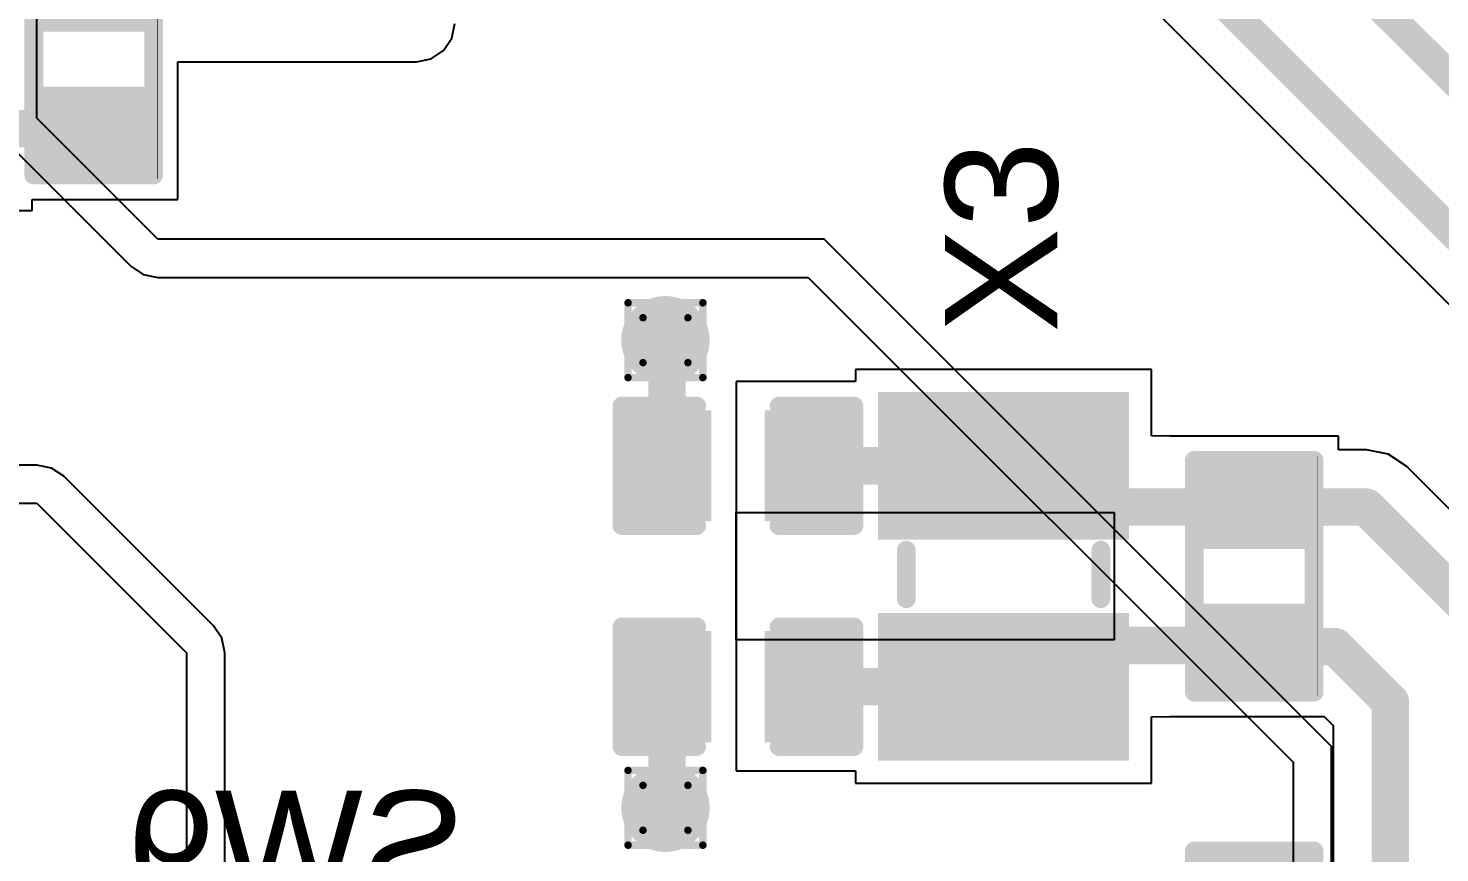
# Model space of a CAD drawing. Header units: inches. Extents: x 0 to 355, y -10 to 78.
# Drawn here: x 22.57 to 32.16, y 22.86 to 28.46 of the extents above; entities that cross this region are included whole.
import ezdxf

# ---------------------------------------------------------------- set-up
doc = ezdxf.new("R2010")
doc.units = ezdxf.units.IN
for name, color, linetype in [('Bottom Layer', 5, 'Continuous'), ('Bottom Overlay', 54, 'Continuous'), ('Drill Drawing', 1, 'Continuous'), ('Top Layer', 1, 'Continuous'), ('Top Overlay', 2, 'Continuous'), ('Top Paste', 8, 'Continuous'), ('Top Solder', 216, 'Continuous'), ('Via Holes', 16, 'Continuous')]:
    doc.layers.add(name, color=color, linetype=linetype)
doc.styles.add('Arial', font='', dxfattribs={"height": 0.2})
doc.styles.get('Arial').set_extended_font_data('Arial')

# ---------------------------------------------------------------- blocks, each defined once
blk = doc.blocks.new('2_SMD___2_00_____1_20____14')
at = {"layer": 'Top Layer'}
for points in [[(-1.15, 0.75), (-0.35, 0.75), (-0.35, -0.75), (-1.15, -0.75)], [(0.35, 0.75), (1.15, 0.75), (1.15, -0.75), (0.35, -0.75)]]:
    blk.add_hatch(color=1, dxfattribs=at).paths.add_polyline_path(points)
at = {"layer": 'Top Paste'}
for points in [[(-1.15, 0.75), (-0.35, 0.75), (-0.35, -0.75), (-1.15, -0.75)], [(0.35, 0.75), (1.15, 0.75), (1.15, -0.75), (0.35, -0.75)]]:
    blk.add_hatch(color=8, dxfattribs=at).paths.add_polyline_path(points)
at = {"layer": 'Top Solder'}
for points in [[(-1.2516, 0.8516), (-0.2484, 0.8516), (-0.2484, -0.8516), (-1.2516, -0.8516)], [(0.2484, 0.8516), (1.2516, 0.8516), (1.2516, -0.8516), (0.2484, -0.8516)]]:
    blk.add_hatch(color=216, dxfattribs=at).paths.add_polyline_path(points)
at = {"layer": 'Top Overlay'}
for points in [[(-0.1524, 0.6604, 0.127, 0.127, 0), (0.1778, 0.6604, 0.127, 0.127, 0)], [(-0.1524, -0.6604, 0.127, 0.127, 0), (0.1778, -0.6604, 0.127, 0.127, 0)]]:
    blk.add_lwpolyline(points, format="xyseb", dxfattribs=at)
for points in [[(-0.1842, 0.6604, 0.0635, 0.0635, 1), (-0.1206, 0.6604, 0.0635, 0.0635, 1)], [(0.1461, 0.6604, 0.0635, 0.0635, 1), (0.2095, 0.6604, 0.0635, 0.0635, 1)], [(-0.1842, -0.6604, 0.0635, 0.0635, 1), (-0.1206, -0.6604, 0.0635, 0.0635, 1)], [(0.1461, -0.6604, 0.0635, 0.0635, 1), (0.2095, -0.6604, 0.0635, 0.0635, 1)]]:
    blk.add_lwpolyline(points, format="xyseb", close=True, dxfattribs=at)
blk = doc.blocks.new('R___0402_44')
at = {"layer": 'Top Layer'}
for points in [[(-0.6985, -0.3175), (-0.6985, 0.3175), (-0.2413, 0.3175), (-0.2413, -0.3175)], [(0.2413, -0.3175), (0.2413, 0.3175), (0.6985, 0.3175), (0.6985, -0.3175)]]:
    blk.add_hatch(color=1, dxfattribs=at).paths.add_polyline_path(points)
at = {"layer": 'Top Paste'}
for points in [[(-0.6985, -0.3175), (-0.6985, 0.3175), (-0.2413, 0.3175), (-0.2413, -0.3175)], [(0.2413, -0.3175), (0.2413, 0.3175), (0.6985, 0.3175), (0.6985, -0.3175)]]:
    blk.add_hatch(color=8, dxfattribs=at).paths.add_polyline_path(points)
at = {"layer": 'Top Solder'}
for points in [[(-0.7535, -0.3725), (-0.7535, 0.3725), (-0.1863, 0.3725), (-0.1863, -0.3725)], [(0.1863, -0.3725), (0.1863, 0.3725), (0.7535, 0.3725), (0.7535, -0.3725)]]:
    blk.add_hatch(color=216, dxfattribs=at).paths.add_polyline_path(points)
at = {"layer": 'Top Overlay'}
for points in [[(-0.7874, 0.4064, 0.127, 0.127, 0), (-0.7874, -0.4064, 0.127, 0.127, 0)], [(-0.7874, 0.4064, 0.127, 0.127, 0), (0.7874, 0.4064, 0.127, 0.127, 0)], [(0.7874, 0.4064, 0.127, 0.127, 0), (0.7874, -0.4064, 0.127, 0.127, 0)], [(-0.7874, -0.4064, 0.127, 0.127, 0), (0.7874, -0.4064, 0.127, 0.127, 0)], [(-0.8128, -0.4318, 0.00323, 0.00323, 0), (0.8128, -0.4318, 0.00323, 0.00323, 0)]]:
    blk.add_lwpolyline(points, format="xyseb", dxfattribs=at)
for points in [[(-0.8191, 0.4064, 0.0635, 0.0635, 1), (-0.7556, 0.4064, 0.0635, 0.0635, 1)], [(-0.8191, 0.4064, 0.0635, 0.0635, 1), (-0.7556, 0.4064, 0.0635, 0.0635, 1)], [(0.7556, 0.4064, 0.0635, 0.0635, 1), (0.8191, 0.4064, 0.0635, 0.0635, 1)], [(0.7556, 0.4064, 0.0635, 0.0635, 1), (0.8191, 0.4064, 0.0635, 0.0635, 1)], [(-0.8191, -0.4064, 0.0635, 0.0635, 1), (-0.7556, -0.4064, 0.0635, 0.0635, 1)], [(-0.8191, -0.4064, 0.0635, 0.0635, 1), (-0.7556, -0.4064, 0.0635, 0.0635, 1)], [(0.7556, -0.4064, 0.0635, 0.0635, 1), (0.8191, -0.4064, 0.0635, 0.0635, 1)], [(0.7556, -0.4064, 0.0635, 0.0635, 1), (0.8191, -0.4064, 0.0635, 0.0635, 1)], [(-0.8136, -0.4318, 0.00161, 0.00161, 1), (-0.812, -0.4318, 0.00161, 0.00161, 1)], [(0.812, -0.4318, 0.00161, 0.00161, 1), (0.8136, -0.4318, 0.00161, 0.00161, 1)]]:
    blk.add_lwpolyline(points, format="xyseb", close=True, dxfattribs=at)
blk = doc.blocks.new('R___0402_53')
at = {"layer": 'Top Layer'}
for points in [[(-0.6985, -0.3175), (-0.6985, 0.3175), (-0.2413, 0.3175), (-0.2413, -0.3175)], [(0.2413, -0.3175), (0.2413, 0.3175), (0.6985, 0.3175), (0.6985, -0.3175)]]:
    blk.add_hatch(color=1, dxfattribs=at).paths.add_polyline_path(points)
at = {"layer": 'Top Paste'}
for points in [[(-0.6985, -0.3175), (-0.6985, 0.3175), (-0.2413, 0.3175), (-0.2413, -0.3175)], [(0.2413, -0.3175), (0.2413, 0.3175), (0.6985, 0.3175), (0.6985, -0.3175)]]:
    blk.add_hatch(color=8, dxfattribs=at).paths.add_polyline_path(points)
at = {"layer": 'Top Solder'}
for points in [[(-0.7535, -0.3725), (-0.7535, 0.3725), (-0.1863, 0.3725), (-0.1863, -0.3725)], [(0.1863, -0.3725), (0.1863, 0.3725), (0.7535, 0.3725), (0.7535, -0.3725)]]:
    blk.add_hatch(color=216, dxfattribs=at).paths.add_polyline_path(points)
at = {"layer": 'Top Overlay'}
for points in [[(-0.7874, 0.4064, 0.127, 0.127, 0), (-0.7874, -0.4064, 0.127, 0.127, 0)], [(-0.7874, 0.4064, 0.127, 0.127, 0), (0.7874, 0.4064, 0.127, 0.127, 0)], [(0.7874, 0.4064, 0.127, 0.127, 0), (0.7874, -0.4064, 0.127, 0.127, 0)], [(-0.7874, -0.4064, 0.127, 0.127, 0), (0.7874, -0.4064, 0.127, 0.127, 0)], [(-0.8128, -0.4318, 0.00323, 0.00323, 0), (0.8128, -0.4318, 0.00323, 0.00323, 0)]]:
    blk.add_lwpolyline(points, format="xyseb", dxfattribs=at)
for points in [[(-0.8191, 0.4064, 0.0635, 0.0635, 1), (-0.7556, 0.4064, 0.0635, 0.0635, 1)], [(-0.8191, 0.4064, 0.0635, 0.0635, 1), (-0.7556, 0.4064, 0.0635, 0.0635, 1)], [(0.7556, 0.4064, 0.0635, 0.0635, 1), (0.8191, 0.4064, 0.0635, 0.0635, 1)], [(0.7556, 0.4064, 0.0635, 0.0635, 1), (0.8191, 0.4064, 0.0635, 0.0635, 1)], [(-0.8191, -0.4064, 0.0635, 0.0635, 1), (-0.7556, -0.4064, 0.0635, 0.0635, 1)], [(-0.8191, -0.4064, 0.0635, 0.0635, 1), (-0.7556, -0.4064, 0.0635, 0.0635, 1)], [(0.7556, -0.4064, 0.0635, 0.0635, 1), (0.8191, -0.4064, 0.0635, 0.0635, 1)], [(0.7556, -0.4064, 0.0635, 0.0635, 1), (0.8191, -0.4064, 0.0635, 0.0635, 1)], [(-0.8136, -0.4318, 0.00161, 0.00161, 1), (-0.812, -0.4318, 0.00161, 0.00161, 1)], [(0.812, -0.4318, 0.00161, 0.00161, 1), (0.8136, -0.4318, 0.00161, 0.00161, 1)]]:
    blk.add_lwpolyline(points, format="xyseb", close=True, dxfattribs=at)
blk = doc.blocks.new('C___0402_81')
at = {"layer": 'Top Layer'}
for points in [[(-0.6985, -0.3175), (-0.6985, 0.3175), (-0.2413, 0.3175), (-0.2413, -0.3175)], [(0.2413, -0.3175), (0.2413, 0.3175), (0.6985, 0.3175), (0.6985, -0.3175)]]:
    blk.add_hatch(color=1, dxfattribs=at).paths.add_polyline_path(points)
at = {"layer": 'Top Paste'}
for points in [[(-0.6985, -0.3175), (-0.6985, 0.3175), (-0.2413, 0.3175), (-0.2413, -0.3175)], [(0.2413, -0.3175), (0.2413, 0.3175), (0.6985, 0.3175), (0.6985, -0.3175)]]:
    blk.add_hatch(color=8, dxfattribs=at).paths.add_polyline_path(points)
at = {"layer": 'Top Solder'}
for points in [[(-0.7585, -0.3775), (-0.7585, 0.3775), (-0.1813, 0.3775), (-0.1813, -0.3775)], [(0.1813, -0.3775), (0.1813, 0.3775), (0.7585, 0.3775), (0.7585, -0.3775)]]:
    blk.add_hatch(color=216, dxfattribs=at).paths.add_polyline_path(points)
at = {"layer": 'Top Overlay'}
for points in [[(-0.7874, 0.4064, 0.127, 0.127, 0), (-0.2794, 0.4064, 0.127, 0.127, 0)], [(-0.7874, -0.4064, 0.127, 0.127, 0), (-0.7874, 0.4064, 0.127, 0.127, 0)], [(0.2794, 0.4064, 0.127, 0.127, 0), (0.7874, 0.4064, 0.127, 0.127, 0)], [(0.7874, -0.4064, 0.127, 0.127, 0), (0.7874, 0.4064, 0.127, 0.127, 0)], [(-0.7874, -0.4064, 0.127, 0.127, 0), (-0.2794, -0.4064, 0.127, 0.127, 0)], [(0.2794, -0.4064, 0.127, 0.127, 0), (0.7874, -0.4064, 0.127, 0.127, 0)]]:
    blk.add_lwpolyline(points, format="xyseb", dxfattribs=at)
for points in [[(-0.8191, 0.4064, 0.0635, 0.0635, 1), (-0.7556, 0.4064, 0.0635, 0.0635, 1)], [(-0.8191, 0.4064, 0.0635, 0.0635, 1), (-0.7556, 0.4064, 0.0635, 0.0635, 1)], [(-0.3111, 0.4064, 0.0635, 0.0635, 1), (-0.2477, 0.4064, 0.0635, 0.0635, 1)], [(0.2477, 0.4064, 0.0635, 0.0635, 1), (0.3111, 0.4064, 0.0635, 0.0635, 1)], [(0.7556, 0.4064, 0.0635, 0.0635, 1), (0.8191, 0.4064, 0.0635, 0.0635, 1)], [(0.7556, 0.4064, 0.0635, 0.0635, 1), (0.8191, 0.4064, 0.0635, 0.0635, 1)], [(-0.8191, -0.4064, 0.0635, 0.0635, 1), (-0.7556, -0.4064, 0.0635, 0.0635, 1)], [(-0.8191, -0.4064, 0.0635, 0.0635, 1), (-0.7556, -0.4064, 0.0635, 0.0635, 1)], [(-0.3111, -0.4064, 0.0635, 0.0635, 1), (-0.2477, -0.4064, 0.0635, 0.0635, 1)], [(0.2477, -0.4064, 0.0635, 0.0635, 1), (0.3111, -0.4064, 0.0635, 0.0635, 1)], [(0.7556, -0.4064, 0.0635, 0.0635, 1), (0.8191, -0.4064, 0.0635, 0.0635, 1)], [(0.7556, -0.4064, 0.0635, 0.0635, 1), (0.8191, -0.4064, 0.0635, 0.0635, 1)]]:
    blk.add_lwpolyline(points, format="xyseb", close=True, dxfattribs=at)
blk = doc.blocks.new('C___0402_82')
at = {"layer": 'Top Layer'}
for points in [[(-0.6985, -0.3175), (-0.6985, 0.3175), (-0.2413, 0.3175), (-0.2413, -0.3175)], [(0.2413, -0.3175), (0.2413, 0.3175), (0.6985, 0.3175), (0.6985, -0.3175)]]:
    blk.add_hatch(color=1, dxfattribs=at).paths.add_polyline_path(points)
at = {"layer": 'Top Paste'}
for points in [[(-0.6985, -0.3175), (-0.6985, 0.3175), (-0.2413, 0.3175), (-0.2413, -0.3175)], [(0.2413, -0.3175), (0.2413, 0.3175), (0.6985, 0.3175), (0.6985, -0.3175)]]:
    blk.add_hatch(color=8, dxfattribs=at).paths.add_polyline_path(points)
at = {"layer": 'Top Solder'}
for points in [[(-0.7585, -0.3775), (-0.7585, 0.3775), (-0.1813, 0.3775), (-0.1813, -0.3775)], [(0.1813, -0.3775), (0.1813, 0.3775), (0.7585, 0.3775), (0.7585, -0.3775)]]:
    blk.add_hatch(color=216, dxfattribs=at).paths.add_polyline_path(points)
at = {"layer": 'Top Overlay'}
for points in [[(-0.2794, 0.4064, 0.127, 0.127, 0), (-0.7874, 0.4064, 0.127, 0.127, 0)], [(-0.7874, -0.4064, 0.127, 0.127, 0), (-0.7874, 0.4064, 0.127, 0.127, 0)], [(0.7874, 0.4064, 0.127, 0.127, 0), (0.2794, 0.4064, 0.127, 0.127, 0)], [(0.7874, -0.4064, 0.127, 0.127, 0), (0.7874, 0.4064, 0.127, 0.127, 0)], [(-0.2794, -0.4064, 0.127, 0.127, 0), (-0.7874, -0.4064, 0.127, 0.127, 0)], [(0.7874, -0.4064, 0.127, 0.127, 0), (0.2794, -0.4064, 0.127, 0.127, 0)]]:
    blk.add_lwpolyline(points, format="xyseb", dxfattribs=at)
for points in [[(-0.8191, 0.4064, 0.0635, 0.0635, 1), (-0.7556, 0.4064, 0.0635, 0.0635, 1)], [(-0.8191, 0.4064, 0.0635, 0.0635, 1), (-0.7556, 0.4064, 0.0635, 0.0635, 1)], [(-0.3111, 0.4064, 0.0635, 0.0635, 1), (-0.2477, 0.4064, 0.0635, 0.0635, 1)], [(0.2477, 0.4064, 0.0635, 0.0635, 1), (0.3111, 0.4064, 0.0635, 0.0635, 1)], [(0.7556, 0.4064, 0.0635, 0.0635, 1), (0.8191, 0.4064, 0.0635, 0.0635, 1)], [(0.7556, 0.4064, 0.0635, 0.0635, 1), (0.8191, 0.4064, 0.0635, 0.0635, 1)], [(-0.8191, -0.4064, 0.0635, 0.0635, 1), (-0.7556, -0.4064, 0.0635, 0.0635, 1)], [(-0.8191, -0.4064, 0.0635, 0.0635, 1), (-0.7556, -0.4064, 0.0635, 0.0635, 1)], [(-0.3111, -0.4064, 0.0635, 0.0635, 1), (-0.2477, -0.4064, 0.0635, 0.0635, 1)], [(0.2477, -0.4064, 0.0635, 0.0635, 1), (0.3111, -0.4064, 0.0635, 0.0635, 1)], [(0.7556, -0.4064, 0.0635, 0.0635, 1), (0.8191, -0.4064, 0.0635, 0.0635, 1)], [(0.7556, -0.4064, 0.0635, 0.0635, 1), (0.8191, -0.4064, 0.0635, 0.0635, 1)]]:
    blk.add_lwpolyline(points, format="xyseb", close=True, dxfattribs=at)
blk = doc.blocks.new('C___0402_83')
at = {"layer": 'Top Layer'}
for points in [[(-0.6985, -0.3175), (-0.6985, 0.3175), (-0.2413, 0.3175), (-0.2413, -0.3175)], [(0.2413, -0.3175), (0.2413, 0.3175), (0.6985, 0.3175), (0.6985, -0.3175)]]:
    blk.add_hatch(color=1, dxfattribs=at).paths.add_polyline_path(points)
at = {"layer": 'Top Paste'}
for points in [[(-0.6985, -0.3175), (-0.6985, 0.3175), (-0.2413, 0.3175), (-0.2413, -0.3175)], [(0.2413, -0.3175), (0.2413, 0.3175), (0.6985, 0.3175), (0.6985, -0.3175)]]:
    blk.add_hatch(color=8, dxfattribs=at).paths.add_polyline_path(points)
at = {"layer": 'Top Solder'}
for points in [[(-0.7585, -0.3775), (-0.7585, 0.3775), (-0.1813, 0.3775), (-0.1813, -0.3775)], [(0.1813, -0.3775), (0.1813, 0.3775), (0.7585, 0.3775), (0.7585, -0.3775)]]:
    blk.add_hatch(color=216, dxfattribs=at).paths.add_polyline_path(points)
at = {"layer": 'Top Overlay'}
for points in [[(-0.7874, -0.4064, 0.127, 0.127, 0), (-0.7874, 0.4064, 0.127, 0.127, 0)], [(-0.7874, 0.4064, 0.127, 0.127, 0), (-0.2794, 0.4064, 0.127, 0.127, 0)], [(0.2794, 0.4064, 0.127, 0.127, 0), (0.7874, 0.4064, 0.127, 0.127, 0)], [(0.7874, -0.4064, 0.127, 0.127, 0), (0.7874, 0.4064, 0.127, 0.127, 0)], [(-0.7874, -0.4064, 0.127, 0.127, 0), (-0.2794, -0.4064, 0.127, 0.127, 0)], [(0.2794, -0.4064, 0.127, 0.127, 0), (0.7874, -0.4064, 0.127, 0.127, 0)]]:
    blk.add_lwpolyline(points, format="xyseb", dxfattribs=at)
for points in [[(-0.8191, 0.4064, 0.0635, 0.0635, 1), (-0.7556, 0.4064, 0.0635, 0.0635, 1)], [(-0.8191, 0.4064, 0.0635, 0.0635, 1), (-0.7556, 0.4064, 0.0635, 0.0635, 1)], [(-0.3111, 0.4064, 0.0635, 0.0635, 1), (-0.2477, 0.4064, 0.0635, 0.0635, 1)], [(0.2477, 0.4064, 0.0635, 0.0635, 1), (0.3111, 0.4064, 0.0635, 0.0635, 1)], [(0.7556, 0.4064, 0.0635, 0.0635, 1), (0.8191, 0.4064, 0.0635, 0.0635, 1)], [(0.7556, 0.4064, 0.0635, 0.0635, 1), (0.8191, 0.4064, 0.0635, 0.0635, 1)], [(-0.8191, -0.4064, 0.0635, 0.0635, 1), (-0.7556, -0.4064, 0.0635, 0.0635, 1)], [(-0.8191, -0.4064, 0.0635, 0.0635, 1), (-0.7556, -0.4064, 0.0635, 0.0635, 1)], [(-0.3111, -0.4064, 0.0635, 0.0635, 1), (-0.2477, -0.4064, 0.0635, 0.0635, 1)], [(0.2477, -0.4064, 0.0635, 0.0635, 1), (0.3111, -0.4064, 0.0635, 0.0635, 1)], [(0.7556, -0.4064, 0.0635, 0.0635, 1), (0.8191, -0.4064, 0.0635, 0.0635, 1)], [(0.7556, -0.4064, 0.0635, 0.0635, 1), (0.8191, -0.4064, 0.0635, 0.0635, 1)]]:
    blk.add_lwpolyline(points, format="xyseb", close=True, dxfattribs=at)

msp = doc.modelspace()

# ---------------------------------------------------------------- hatches: boundary and pattern name
at = {"layer": 'Bottom Layer'}
h = msp.add_hatch(color=5, dxfattribs=at)
edge = h.paths.add_edge_path()
edge.add_arc((26.8986, 26.343), 0.3, 0, 360)
h = msp.add_hatch(color=5, dxfattribs=at)
edge = h.paths.add_edge_path()
edge.add_arc((26.8986, 23.168), 0.3, 0, 360)
at = {"layer": 'Top Layer'}
h = msp.add_hatch(color=1, dxfattribs=at)
edge = h.paths.add_edge_path()
edge.add_arc((26.8986, 26.343), 0.3, 0, 360)
h = msp.add_hatch(color=1, dxfattribs=at)
edge = h.paths.add_edge_path()
edge.add_arc((26.8986, 23.168), 0.3, 0, 360)
at = {"layer": 'Via Holes'}
h = msp.add_hatch(color=7, dxfattribs=at)
edge = h.paths.add_edge_path()
edge.add_arc((26.8986, 26.343), 0.15, 0, 360)
h = msp.add_hatch(color=7, dxfattribs=at)
edge = h.paths.add_edge_path()
edge.add_arc((26.8986, 23.168), 0.15, 0, 360)

# ---------------------------------------------------------------- linework, layer by layer
at = {"layer": 'Bottom Layer'}
for p, q in [((22.6314, 27.8496), (22.6314, 29.7945)), ((23.4522, 27.0288), (22.6314, 27.8496)), ((22.4483, 27.6665), (23.2691, 26.8457)), ((27.9752, 27.0288), (23.4522, 27.0288)), ((31.4198, 23.5842), (27.9752, 27.0288)), ((23.2691, 26.8457), (23.3531, 26.7895)), ((23.3531, 26.7895), (23.4522, 26.7698)), ((23.4522, 26.7698), (27.868, 26.7698)), ((27.868, 26.7698), (31.1608, 23.4769)), ((22.6314, 25.4948), (19.0642, 25.4948)), ((22.7305, 25.4751), (22.6314, 25.4948)), ((22.8145, 25.419), (22.7305, 25.4751)), ((23.8305, 24.403), (22.8145, 25.419)), ((15.7699, 25.2359), (22.6314, 25.2359)), ((22.6314, 25.2359), (23.6474, 24.2199)), ((23.8867, 24.319), (23.8305, 24.403)), ((23.9064, 24.2199), (23.8867, 24.319)), ((23.6474, 24.2199), (23.6474, 21.7698)), ((23.9064, 22.1174), (23.9064, 24.2199)), ((31.4198, 18.911), (31.4198, 23.5842)), ((31.1608, 23.4769), (31.1608, 18.911))]:
    msp.add_line(p, q, dxfattribs=at)
at = {"layer": 'Drill Drawing'}
for points in [[(26.6446, 26.597, 0.0508, 0.0508, 0), (27.1526, 26.597, 0.0508, 0.0508, 0)], [(26.6446, 26.089, 0.0508, 0.0508, 0), (26.6446, 26.597, 0.0508, 0.0508, 0)], [(27.1526, 26.089, 0.0508, 0.0508, 0), (27.1526, 26.597, 0.0508, 0.0508, 0)], [(26.7462, 26.4954, 0.0508, 0.0508, 0), (27.051, 26.4954, 0.0508, 0.0508, 0)], [(26.7462, 26.1906, 0.0508, 0.0508, 0), (26.7462, 26.4954, 0.0508, 0.0508, 0)], [(27.051, 26.1906, 0.0508, 0.0508, 0), (27.051, 26.4954, 0.0508, 0.0508, 0)], [(26.7462, 26.1906, 0.0508, 0.0508, 0), (27.051, 26.1906, 0.0508, 0.0508, 0)], [(26.6446, 26.089, 0.0508, 0.0508, 0), (27.1526, 26.089, 0.0508, 0.0508, 0)], [(26.6446, 23.422, 0.0508, 0.0508, 0), (27.1526, 23.422, 0.0508, 0.0508, 0)], [(26.6446, 22.914, 0.0508, 0.0508, 0), (26.6446, 23.422, 0.0508, 0.0508, 0)], [(27.1526, 22.914, 0.0508, 0.0508, 0), (27.1526, 23.422, 0.0508, 0.0508, 0)], [(26.7462, 23.3204, 0.0508, 0.0508, 0), (27.051, 23.3204, 0.0508, 0.0508, 0)], [(26.7462, 23.0156, 0.0508, 0.0508, 0), (26.7462, 23.3204, 0.0508, 0.0508, 0)], [(27.051, 23.0156, 0.0508, 0.0508, 0), (27.051, 23.3204, 0.0508, 0.0508, 0)], [(26.7462, 23.0156, 0.0508, 0.0508, 0), (27.051, 23.0156, 0.0508, 0.0508, 0)], [(26.6446, 22.914, 0.0508, 0.0508, 0), (27.1526, 22.914, 0.0508, 0.0508, 0)]]:
    msp.add_lwpolyline(points, format="xyseb", dxfattribs=at)
for points in [[(26.6319, 26.597, 0.0254, 0.0254, 1), (26.6573, 26.597, 0.0254, 0.0254, 1)], [(26.6319, 26.597, 0.0254, 0.0254, 1), (26.6573, 26.597, 0.0254, 0.0254, 1)], [(27.1399, 26.597, 0.0254, 0.0254, 1), (27.1653, 26.597, 0.0254, 0.0254, 1)], [(27.1399, 26.597, 0.0254, 0.0254, 1), (27.1653, 26.597, 0.0254, 0.0254, 1)], [(26.7335, 26.4954, 0.0254, 0.0254, 1), (26.7589, 26.4954, 0.0254, 0.0254, 1)], [(26.7335, 26.4954, 0.0254, 0.0254, 1), (26.7589, 26.4954, 0.0254, 0.0254, 1)], [(27.0383, 26.4954, 0.0254, 0.0254, 1), (27.0637, 26.4954, 0.0254, 0.0254, 1)], [(27.0383, 26.4954, 0.0254, 0.0254, 1), (27.0637, 26.4954, 0.0254, 0.0254, 1)], [(26.7335, 26.1906, 0.0254, 0.0254, 1), (26.7589, 26.1906, 0.0254, 0.0254, 1)], [(26.7335, 26.1906, 0.0254, 0.0254, 1), (26.7589, 26.1906, 0.0254, 0.0254, 1)], [(27.0383, 26.1906, 0.0254, 0.0254, 1), (27.0637, 26.1906, 0.0254, 0.0254, 1)], [(27.0383, 26.1906, 0.0254, 0.0254, 1), (27.0637, 26.1906, 0.0254, 0.0254, 1)], [(26.6319, 26.089, 0.0254, 0.0254, 1), (26.6573, 26.089, 0.0254, 0.0254, 1)], [(26.6319, 26.089, 0.0254, 0.0254, 1), (26.6573, 26.089, 0.0254, 0.0254, 1)], [(27.1399, 26.089, 0.0254, 0.0254, 1), (27.1653, 26.089, 0.0254, 0.0254, 1)], [(27.1399, 26.089, 0.0254, 0.0254, 1), (27.1653, 26.089, 0.0254, 0.0254, 1)], [(26.6319, 23.422, 0.0254, 0.0254, 1), (26.6573, 23.422, 0.0254, 0.0254, 1)], [(26.6319, 23.422, 0.0254, 0.0254, 1), (26.6573, 23.422, 0.0254, 0.0254, 1)], [(27.1399, 23.422, 0.0254, 0.0254, 1), (27.1653, 23.422, 0.0254, 0.0254, 1)], [(27.1399, 23.422, 0.0254, 0.0254, 1), (27.1653, 23.422, 0.0254, 0.0254, 1)], [(26.7335, 23.3204, 0.0254, 0.0254, 1), (26.7589, 23.3204, 0.0254, 0.0254, 1)], [(26.7335, 23.3204, 0.0254, 0.0254, 1), (26.7589, 23.3204, 0.0254, 0.0254, 1)], [(27.0383, 23.3204, 0.0254, 0.0254, 1), (27.0637, 23.3204, 0.0254, 0.0254, 1)], [(27.0383, 23.3204, 0.0254, 0.0254, 1), (27.0637, 23.3204, 0.0254, 0.0254, 1)], [(26.7335, 23.0156, 0.0254, 0.0254, 1), (26.7589, 23.0156, 0.0254, 0.0254, 1)], [(26.7335, 23.0156, 0.0254, 0.0254, 1), (26.7589, 23.0156, 0.0254, 0.0254, 1)], [(27.0383, 23.0156, 0.0254, 0.0254, 1), (27.0637, 23.0156, 0.0254, 0.0254, 1)], [(27.0383, 23.0156, 0.0254, 0.0254, 1), (27.0637, 23.0156, 0.0254, 0.0254, 1)], [(26.6319, 22.914, 0.0254, 0.0254, 1), (26.6573, 22.914, 0.0254, 0.0254, 1)], [(26.6319, 22.914, 0.0254, 0.0254, 1), (26.6573, 22.914, 0.0254, 0.0254, 1)], [(27.1399, 22.914, 0.0254, 0.0254, 1), (27.1653, 22.914, 0.0254, 0.0254, 1)], [(27.1399, 22.914, 0.0254, 0.0254, 1), (27.1653, 22.914, 0.0254, 0.0254, 1)]]:
    msp.add_lwpolyline(points, format="xyseb", close=True, dxfattribs=at)
at = {"layer": 'Top Layer'}
for p, q in [((30.09, 28.7133), (33.683, 25.1203)), ((25.4488, 28.3936), (25.4685, 28.4927)), ((25.3926, 28.3096), (25.4488, 28.3936)), ((25.3086, 28.2534), (25.3926, 28.3096)), ((23.5885, 27.2989), (23.5885, 28.2337)), ((23.5885, 28.2337), (25.2095, 28.2337)), ((25.2095, 28.2337), (25.3086, 28.2534)), ((22.1828, 27.2237), (22.5983, 27.2237)), ((22.5983, 27.2237), (22.5983, 27.2989)), ((22.5983, 27.2989), (23.5885, 27.2989)), ((30.1978, 26.1439), (28.1898, 26.1439)), ((28.1898, 26.1439), (28.1898, 26.0614)), ((30.1978, 25.6941), (30.1978, 26.1439)), ((28.1898, 26.0614), (27.3777, 26.0614)), ((27.3777, 26.0614), (27.3777, 24.9184)), ((30.3241, 25.6924), (30.1978, 25.6941)), ((31.4671, 25.6924), (30.3241, 25.6924)), ((30.3241, 25.6924), (30.3241, 25.6924)), ((31.4671, 25.5983), (31.4671, 25.6924)), ((31.6566, 25.5983), (31.4671, 25.5983)), ((31.8053, 25.5687), (31.6566, 25.5983)), ((31.9313, 25.4845), (31.8053, 25.5687)), ((32.6301, 24.7857), (31.9313, 25.4845)), ((27.3777, 25.1724), (29.9438, 25.1724)), ((27.3777, 24.3074), (27.3777, 25.1724)), ((29.9438, 25.1724), (29.9438, 24.3074)), ((27.3777, 24.9184), (27.3777, 24.3074)), ((29.9438, 24.3074), (27.3777, 24.3074)), ((27.3777, 24.3074), (27.3777, 23.4184)), ((30.1978, 23.7857), (30.3241, 23.7874)), ((30.1978, 23.3359), (30.1978, 23.7857)), ((30.3241, 23.7874), (30.3241, 23.7874)), ((30.3241, 23.7874), (31.3704, 23.7874)), ((31.3704, 23.7874), (31.4313, 23.7265)), ((31.4313, 23.7265), (31.4313, 22.0999)), ((27.3777, 23.4184), (28.1898, 23.4184)), ((28.1898, 23.4184), (28.1898, 23.3359)), ((28.1898, 23.3359), (30.1978, 23.3359))]:
    msp.add_line(p, q, dxfattribs=at)
for points in [[(30.3464, 28.9696, 0.2032, 0.2032, 0), (34.0456, 25.2705, 0.2032, 0.2032, 0)], [(31.3737, 28.9821, 0.2032, 0.2032, 0), (34.7351, 25.6207, 0.2032, 0.2032, 0)], [(21.7962, 27.7796, 0.254, 0.254, 0), (23.0913, 27.7796, 0.254, 0.254, 0)], [(23.0913, 27.7796, 0.254, 0.254, 0), (23.0932, 27.7815, 0.254, 0.254, 0)], [(26.8986, 26.343, 0.254, 0.254, 0), (26.9096, 26.332, 0.254, 0.254, 0)], [(26.9096, 25.5009, 0.254, 0.254, 0), (26.9096, 26.332, 0.254, 0.254, 0)], [(26.9096, 25.5009, 0.254, 0.254, 0), (26.9205, 25.4899, 0.254, 0.254, 0)], [(27.8603, 25.4899, 0.254, 0.254, 0), (29.1938, 25.4899, 0.254, 0.254, 0)], [(29.1938, 25.4899, 0.254, 0.254, 0), (29.5438, 25.4899, 0.254, 0.254, 0)], [(29.5438, 25.4899, 0.254, 0.254, 0), (29.8239, 25.2098, 0.254, 0.254, 0)], [(29.8239, 25.2098, 0.254, 0.254, 0), (30.8956, 25.2098, 0.254, 0.254, 0)], [(30.8956, 25.2098, 0.254, 0.254, 0), (31.6566, 25.2098, 0.254, 0.254, 0)], [(31.6566, 25.2098, 0.254, 0.254, 0), (32.3554, 24.511, 0.254, 0.254, 0)], [(29.5438, 23.9899, 0.254, 0.254, 0), (29.8239, 24.27, 0.254, 0.254, 0)], [(29.8239, 24.27, 0.254, 0.254, 0), (30.8956, 24.27, 0.254, 0.254, 0)], [(30.8956, 24.27, 0.254, 0.254, 0), (30.9038, 24.2619, 0.254, 0.254, 0)], [(30.9038, 24.2619, 0.254, 0.254, 0), (31.4453, 24.2619, 0.254, 0.254, 0)], [(31.4453, 24.2619, 0.254, 0.254, 0), (31.8198, 23.8874, 0.254, 0.254, 0)], [(26.9096, 23.979, 0.254, 0.254, 0), (26.9205, 23.9899, 0.254, 0.254, 0)], [(26.9096, 23.1789, 0.254, 0.254, 0), (26.9096, 23.979, 0.254, 0.254, 0)], [(27.8603, 23.9899, 0.254, 0.254, 0), (29.1938, 23.9899, 0.254, 0.254, 0)], [(29.1938, 23.9899, 0.254, 0.254, 0), (29.5438, 23.9899, 0.254, 0.254, 0)], [(31.8198, 21.2495, 0.254, 0.254, 0), (31.8198, 23.8874, 0.254, 0.254, 0)], [(26.8986, 23.168, 0.254, 0.254, 0), (26.9096, 23.1789, 0.254, 0.254, 0)]]:
    msp.add_lwpolyline(points, format="xyseb", dxfattribs=at)
for points in [[(23.0278, 27.7796, 0.127, 0.127, 1), (23.1548, 27.7796, 0.127, 0.127, 1)], [(23.0278, 27.7796, 0.127, 0.127, 1), (23.1548, 27.7796, 0.127, 0.127, 1)], [(23.0297, 27.7815, 0.127, 0.127, 1), (23.1567, 27.7815, 0.127, 0.127, 1)], [(26.8351, 26.343, 0.127, 0.127, 1), (26.9621, 26.343, 0.127, 0.127, 1)], [(26.8461, 26.332, 0.127, 0.127, 1), (26.9731, 26.332, 0.127, 0.127, 1)], [(26.8461, 26.332, 0.127, 0.127, 1), (26.9731, 26.332, 0.127, 0.127, 1)], [(26.8461, 25.5009, 0.127, 0.127, 1), (26.9731, 25.5009, 0.127, 0.127, 1)], [(26.8461, 25.5009, 0.127, 0.127, 1), (26.9731, 25.5009, 0.127, 0.127, 1)], [(26.857, 25.4899, 0.127, 0.127, 1), (26.984, 25.4899, 0.127, 0.127, 1)], [(27.7968, 25.4899, 0.127, 0.127, 1), (27.9238, 25.4899, 0.127, 0.127, 1)], [(29.1303, 25.4899, 0.127, 0.127, 1), (29.2573, 25.4899, 0.127, 0.127, 1)], [(29.1303, 25.4899, 0.127, 0.127, 1), (29.2573, 25.4899, 0.127, 0.127, 1)], [(29.4803, 25.4899, 0.127, 0.127, 1), (29.6073, 25.4899, 0.127, 0.127, 1)], [(29.4803, 25.4899, 0.127, 0.127, 1), (29.6073, 25.4899, 0.127, 0.127, 1)], [(29.7604, 25.2098, 0.127, 0.127, 1), (29.8874, 25.2098, 0.127, 0.127, 1)], [(29.7604, 25.2098, 0.127, 0.127, 1), (29.8874, 25.2098, 0.127, 0.127, 1)], [(30.8321, 25.2098, 0.127, 0.127, 1), (30.9591, 25.2098, 0.127, 0.127, 1)], [(30.8321, 25.2098, 0.127, 0.127, 1), (30.9591, 25.2098, 0.127, 0.127, 1)], [(31.5931, 25.2098, 0.127, 0.127, 1), (31.7201, 25.2098, 0.127, 0.127, 1)], [(31.5931, 25.2098, 0.127, 0.127, 1), (31.7201, 25.2098, 0.127, 0.127, 1)], [(29.7604, 24.27, 0.127, 0.127, 1), (29.8874, 24.27, 0.127, 0.127, 1)], [(29.7604, 24.27, 0.127, 0.127, 1), (29.8874, 24.27, 0.127, 0.127, 1)], [(30.8321, 24.27, 0.127, 0.127, 1), (30.9591, 24.27, 0.127, 0.127, 1)], [(30.8321, 24.27, 0.127, 0.127, 1), (30.9591, 24.27, 0.127, 0.127, 1)], [(30.8403, 24.2619, 0.127, 0.127, 1), (30.9673, 24.2619, 0.127, 0.127, 1)], [(30.8403, 24.2619, 0.127, 0.127, 1), (30.9673, 24.2619, 0.127, 0.127, 1)], [(31.3818, 24.2619, 0.127, 0.127, 1), (31.5088, 24.2619, 0.127, 0.127, 1)], [(31.3818, 24.2619, 0.127, 0.127, 1), (31.5088, 24.2619, 0.127, 0.127, 1)], [(26.8461, 23.979, 0.127, 0.127, 1), (26.9731, 23.979, 0.127, 0.127, 1)], [(26.8461, 23.979, 0.127, 0.127, 1), (26.9731, 23.979, 0.127, 0.127, 1)], [(26.857, 23.9899, 0.127, 0.127, 1), (26.984, 23.9899, 0.127, 0.127, 1)], [(27.7968, 23.9899, 0.127, 0.127, 1), (27.9238, 23.9899, 0.127, 0.127, 1)], [(29.1303, 23.9899, 0.127, 0.127, 1), (29.2573, 23.9899, 0.127, 0.127, 1)], [(29.1303, 23.9899, 0.127, 0.127, 1), (29.2573, 23.9899, 0.127, 0.127, 1)], [(29.4803, 23.9899, 0.127, 0.127, 1), (29.6073, 23.9899, 0.127, 0.127, 1)], [(29.4803, 23.9899, 0.127, 0.127, 1), (29.6073, 23.9899, 0.127, 0.127, 1)], [(31.7563, 23.8874, 0.127, 0.127, 1), (31.8833, 23.8874, 0.127, 0.127, 1)], [(31.7563, 23.8874, 0.127, 0.127, 1), (31.8833, 23.8874, 0.127, 0.127, 1)], [(26.8351, 23.168, 0.127, 0.127, 1), (26.9621, 23.168, 0.127, 0.127, 1)], [(26.8461, 23.1789, 0.127, 0.127, 1), (26.9731, 23.1789, 0.127, 0.127, 1)], [(26.8461, 23.1789, 0.127, 0.127, 1), (26.9731, 23.1789, 0.127, 0.127, 1)]]:
    msp.add_lwpolyline(points, format="xyseb", close=True, dxfattribs=at)

# ---------------------------------------------------------------- block references
for name, p, rotation in [('R___0402_53', (23.017, 28.2514), 90), ('2_SMD___2_00_____1_20____14', (29.1938, 24.7399), 90), ('R___0402_44', (30.8956, 24.7399), 90), ('C___0402_82', (30.8956, 22.0872), 270)]:
    msp.add_blockref(name, p, dxfattribs=dict(rotation=rotation))
for name, p in [('C___0402_83', (27.3904, 25.4899)), ('C___0402_81', (27.3904, 23.9899))]:
    msp.add_blockref(name, p)

# ---------------------------------------------------------------- texts
at = {"layer": 'Bottom Overlay', "style": 'Arial', "text_generation_flag": 2}
msp.add_text('SW9', height=0.762, dxfattribs=at).set_placement((25.5549, 22.5218))
at = {"layer": 'Top Overlay', "style": 'Arial'}
msp.add_text('X3', height=0.762, rotation=90, dxfattribs=at).set_placement((29.5589, 26.394))

doc.saveas('drawing.dxf')
